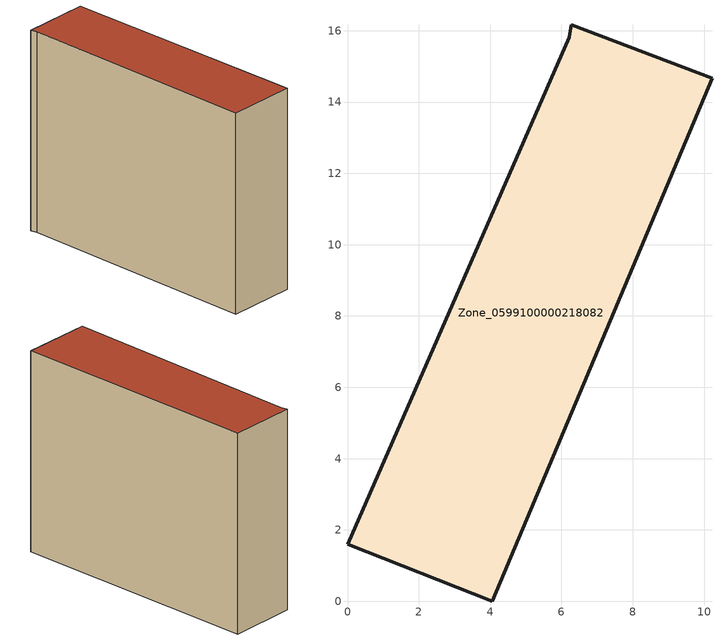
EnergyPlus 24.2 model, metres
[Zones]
Zone_0599100000218082
 floor ground (C_G): 0,1.6 6.22,15.81 6.28,16.17 10.22,14.66 4.06,0 z0
 wall outside (C_F): 4.06,0 10.22,14.66 6.28,16.17 6.22,15.81 0,1.6 4.06,0 z0:12.51
 roof outside (C_R): 6.22,15.81 0,1.6 4.06,0 10.22,14.66 6.28,16.17 z12.51
[BUILDING]
Pand.0599100000218082: North Axis=0; Terrain=City; Loads Convergence Tolerance Value=0.04; Temperature Convergence Tolerance Value=0.4; Solar Distribution=FullExterior; Maximum Number of Warmup Days=25; Minimum Number of Warmup Days=1
[Site:Location]
Rotterdam.The.Hague.AP_ZH_NLD Design_Conditions: Latitude=51.96; Longitude=4.45; Time Zone=1; Elevation=-4.5
[SITE:GROUNDTEMPERATURE:BUILDINGSURFACE]
18, 18, 18, 18, 18, 18, 18, 18, 18, 18, 18, 18
[MATERIAL] Thermal Absorptance=0.9; Solar Absorptance=0.7; Visible Absorptance=0.7
Name | Roughness | Thickness | Conductivity | Density | Specific Heat
G.TI.1946 | MediumSmooth | 0.15 | 1 | 540 | 1210
F.TI.1946 | Rough | 0.3 | 0.857143 | 1920 | 840
R.TI.1946 | MediumRough | 0.2 | 0.1 | 1500 | 1000
[CONSTRUCTION]
C_G: G.TI.1946
C_F: F.TI.1946
C_R: R.TI.1946
[ZONE]
Zone_0599100000218082: Type=1; Multiplier=1; Ceiling Height=Autocalculate; Volume=Autocalculate; Floor Area=autocalculate; Part of Total Floor Area=Yes
[ZONEINFILTRATION:DESIGNFLOWRATE]
Infil_Zone_0599100000218082: Zone or ZoneList or Space or SpaceList=Zone_0599100000218082; Schedule=AlwaysOn; Design Flow Rate Calculation Method=Flow/Area; Flow Rate per Floor Area=0.003; Constant Term Coefficient=1; Temperature Term Coefficient=0; Velocity Term Coefficient=0; Velocity Squared Term Coefficient=0
[HVACTEMPLATE:ZONE:IDEALLOADSAIRSYSTEM]
Zone_0599100000218082: Maximum Heating Supply Air Temperature=50; Minimum Cooling Supply Air Temperature=13; Maximum Heating Supply Air Humidity Ratio=0.0156; Minimum Cooling Supply Air Humidity Ratio=0.0077; Heating Limit=NoLimit; Cooling Limit=NoLimit; Dehumidification Control Type=ConstantSensibleHeatRatio; Cooling Sensible Heat Ratio=0.7; Dehumidification Setpoint=60; Humidification Control Type=None; Humidification Setpoint=30; Outdoor Air Method=None; Outdoor Air Flow Rate per Person=0.00944; Outdoor Air Flow Rate per Zone Floor Area=0; Outdoor Air Flow Rate per Zone=0; Demand Controlled Ventilation Type=None; Outdoor Air Economizer Type=NoEconomizer; Heat Recovery Type=None; Sensible Heat Recovery Effectiveness=0.7; Latent Heat Recovery Effectiveness=0.65
[ZONECONTROL:THERMOSTAT]
ThermostatControl_Zone_0599100000218082: Zone or ZoneList=Zone_0599100000218082; Control Type Schedule=DualSetpointControlType; Control 1=Thermostat_Zone_0599100000218082; Temperature Difference Between Cutout And Setpoint=0
[THERMOSTATSETPOINT:DUALSETPOINT]
Thermostat_Zone_0599100000218082: Heating Setpoint Temperature Schedule=HeatingSetpoint_Zone_0599100000218082; Cooling Setpoint Temperature Schedule=CoolingSetpoint_Zone_0599100000218082
[SCHEDULE:COMPACT]
HeatingSetpoint_Zone_0599100000218082: Through: 12/31, For: AllDays, Until: 24:00, 21
CoolingSetpoint_Zone_0599100000218082: Through: 12/31, For: AllDays, Until: 24:00, 24
DualSetpointControlType: Through: 12/31, For: AllDays, Until: 24:00, 4
AlwaysOn: Through: 12/31, For: AllDays, Until: 24:00, 1
